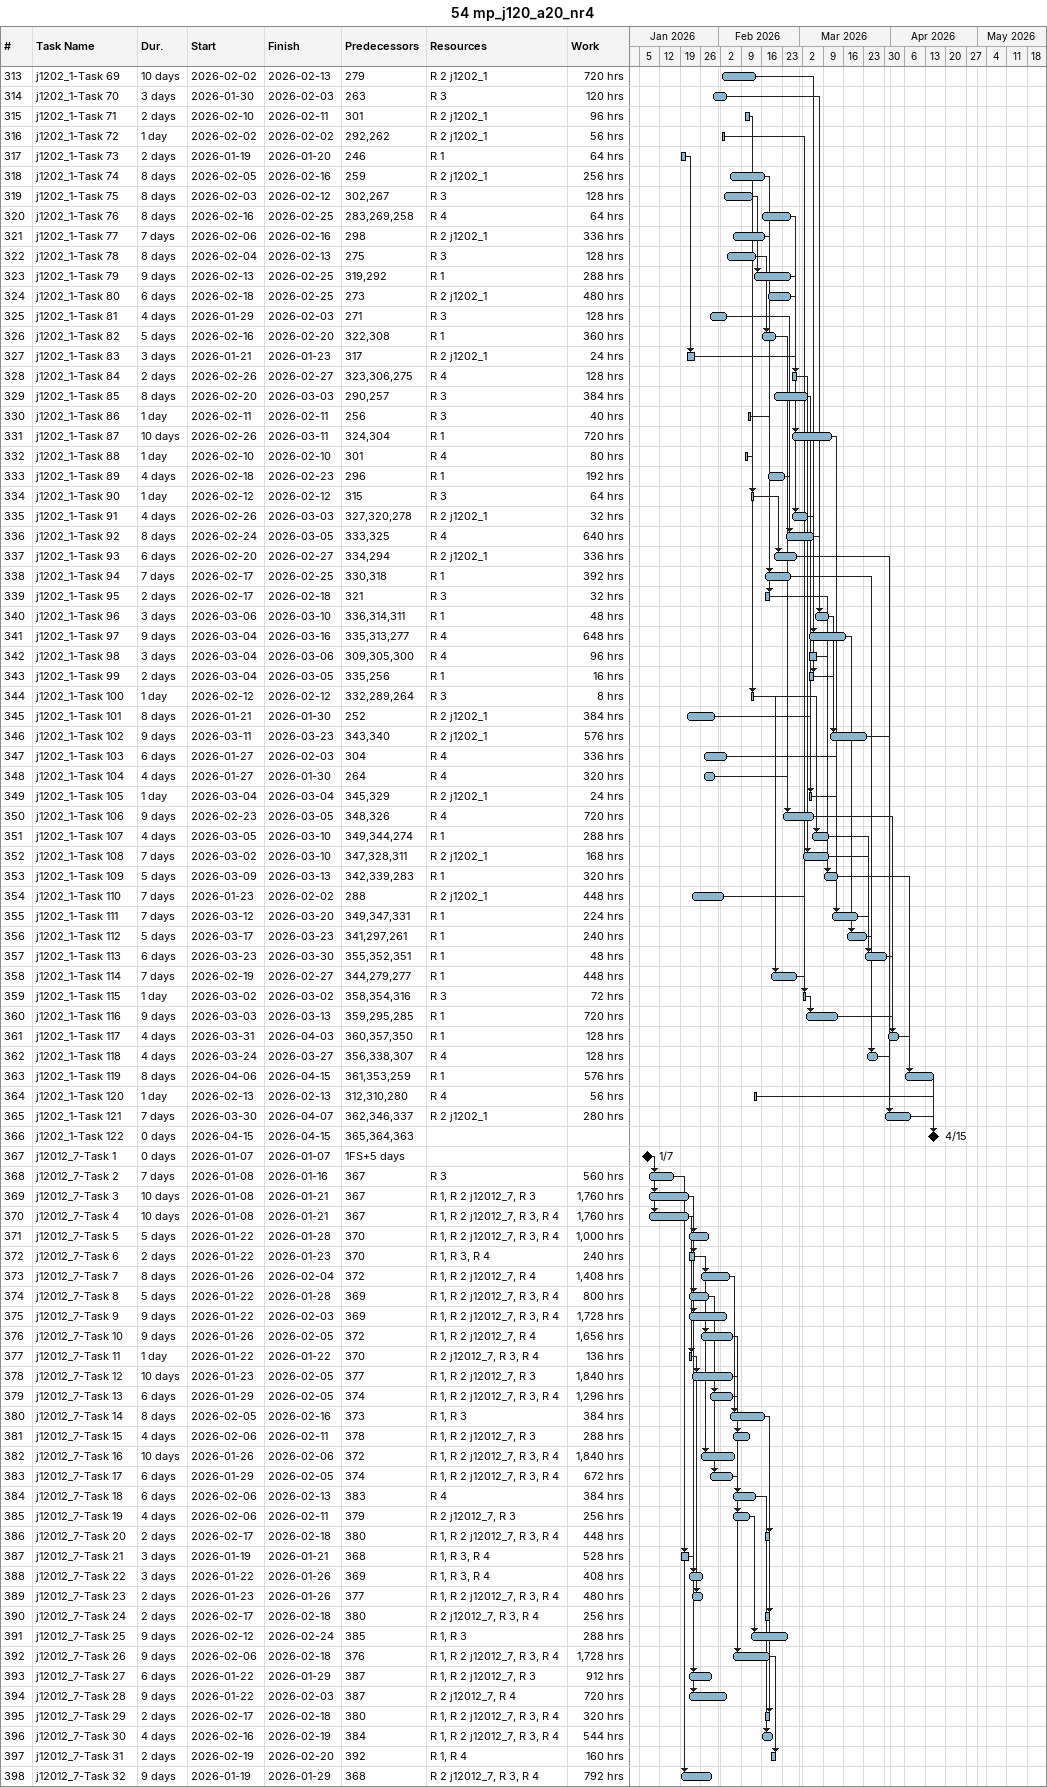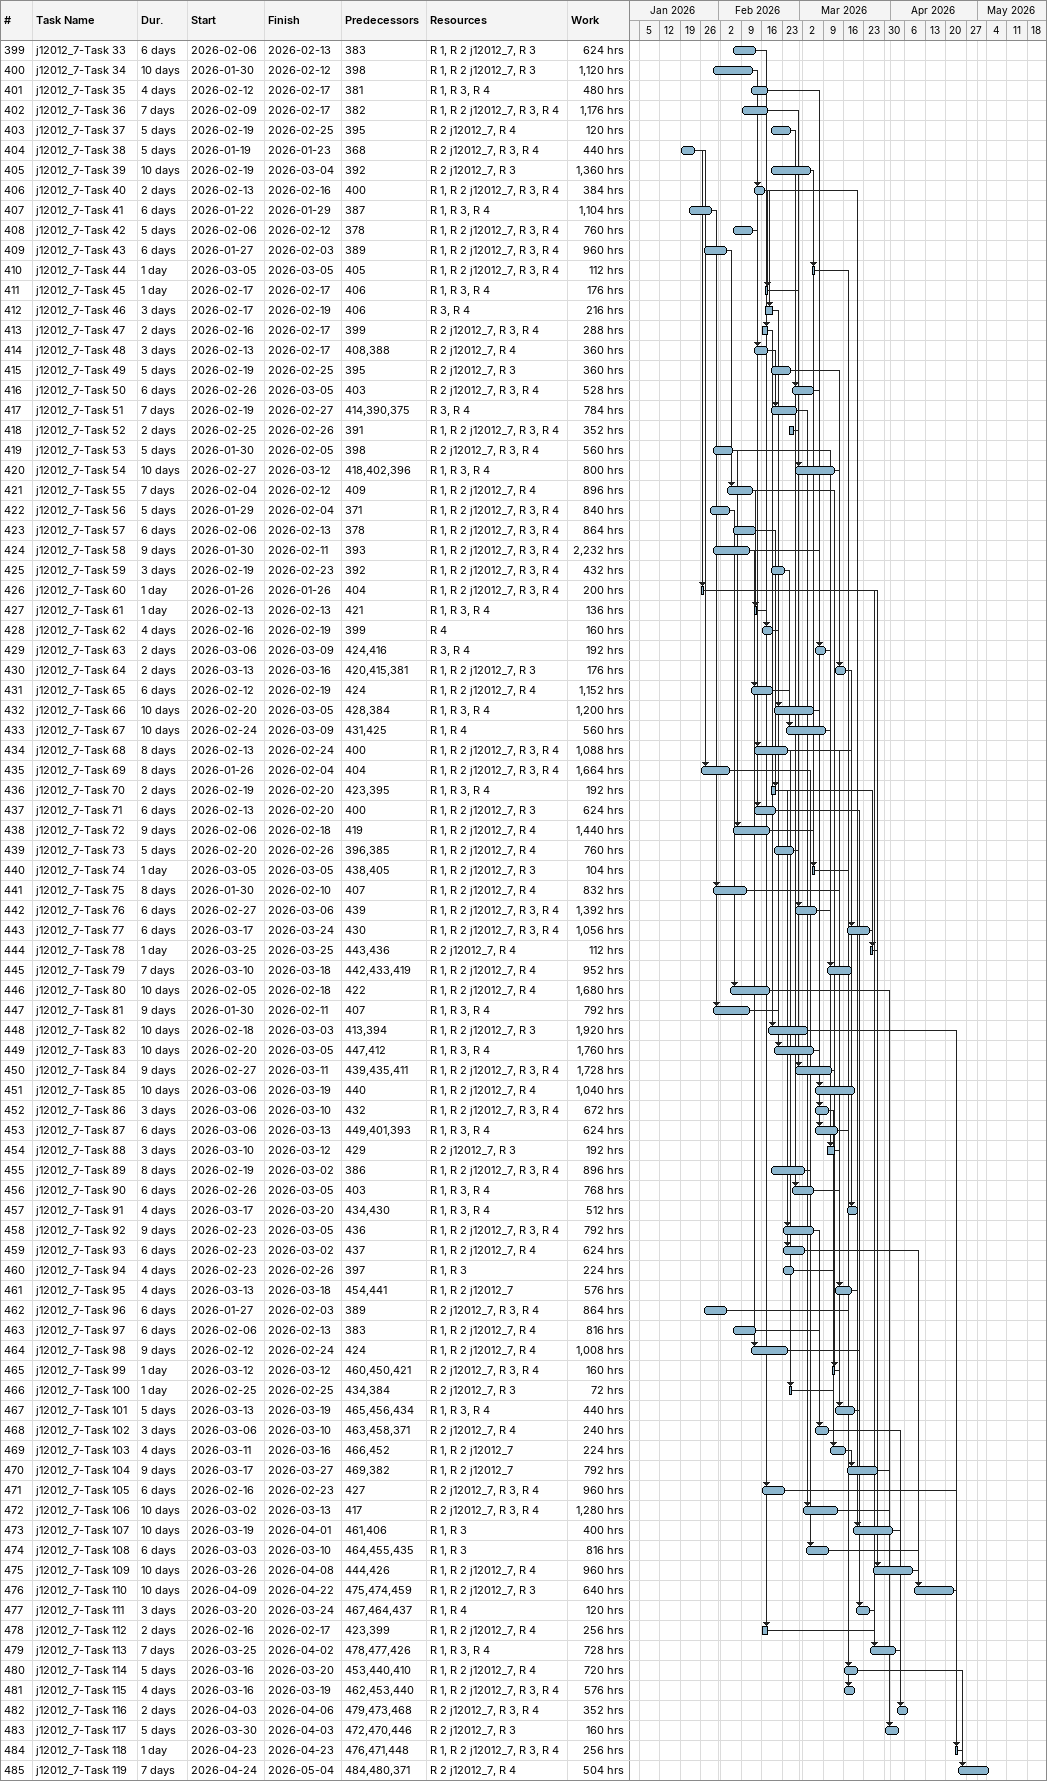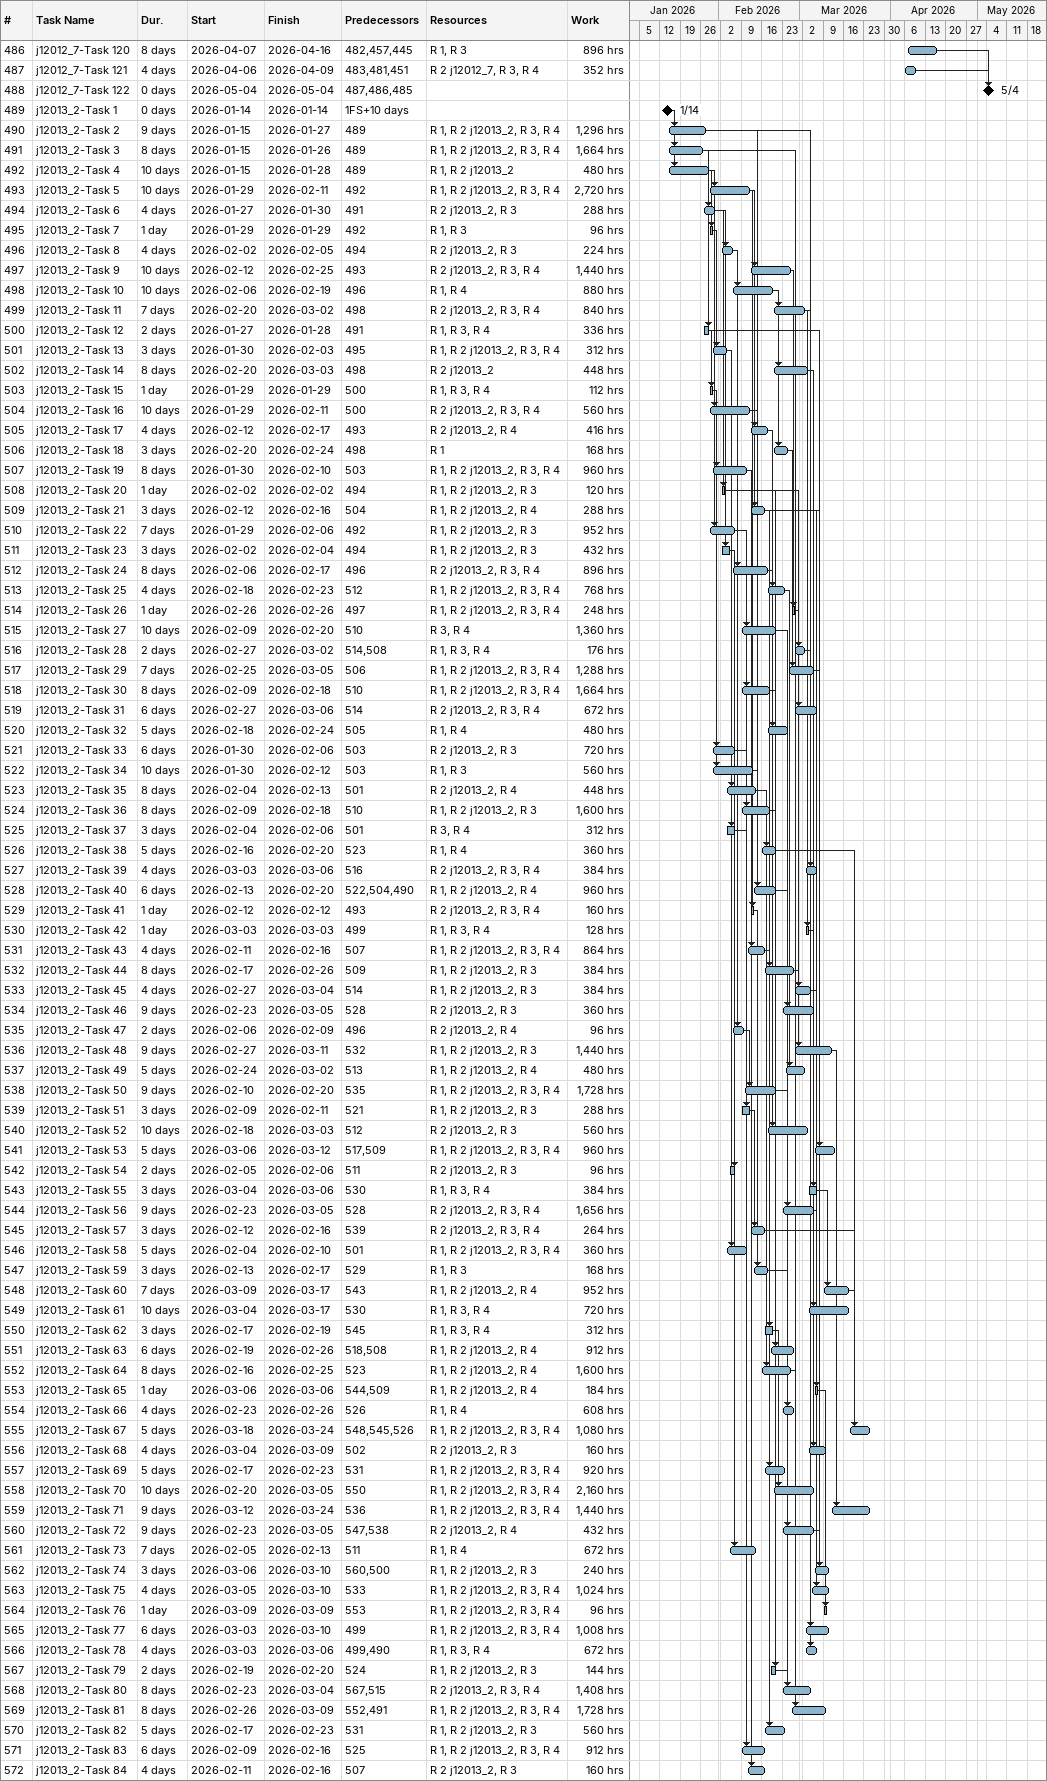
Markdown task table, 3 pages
54 mp_j120_a20_nr4

| ID | Task | Duration | Start | Finish | Predecessors | Resources | Work (h) |
|---|---|---|---|---|---|---|---|
| 313 | j1202_1-Task 69 | 10d | 2026-02-02 | 2026-02-13 | 279 | R 2 j1202_1 | 720 |
| 314 | j1202_1-Task 70 | 3d | 2026-01-30 | 2026-02-03 | 263 | R 3 | 120 |
| 315 | j1202_1-Task 71 | 2d | 2026-02-10 | 2026-02-11 | 301 | R 2 j1202_1 | 96 |
| 316 | j1202_1-Task 72 | 1d | 2026-02-02 | 2026-02-02 | 292, 262 | R 2 j1202_1 | 56 |
| 317 | j1202_1-Task 73 | 2d | 2026-01-19 | 2026-01-20 | 246 | R 1 | 64 |
| 318 | j1202_1-Task 74 | 8d | 2026-02-05 | 2026-02-16 | 259 | R 2 j1202_1 | 256 |
| 319 | j1202_1-Task 75 | 8d | 2026-02-03 | 2026-02-12 | 302, 267 | R 3 | 128 |
| 320 | j1202_1-Task 76 | 8d | 2026-02-16 | 2026-02-25 | 283, 269, 258 | R 4 | 64 |
| 321 | j1202_1-Task 77 | 7d | 2026-02-06 | 2026-02-16 | 298 | R 2 j1202_1 | 336 |
| 322 | j1202_1-Task 78 | 8d | 2026-02-04 | 2026-02-13 | 275 | R 3 | 128 |
| 323 | j1202_1-Task 79 | 9d | 2026-02-13 | 2026-02-25 | 319, 292 | R 1 | 288 |
| 324 | j1202_1-Task 80 | 6d | 2026-02-18 | 2026-02-25 | 273 | R 2 j1202_1 | 480 |
| 325 | j1202_1-Task 81 | 4d | 2026-01-29 | 2026-02-03 | 271 | R 3 | 128 |
| 326 | j1202_1-Task 82 | 5d | 2026-02-16 | 2026-02-20 | 322, 308 | R 1 | 360 |
| 327 | j1202_1-Task 83 | 3d | 2026-01-21 | 2026-01-23 | 317 | R 2 j1202_1 | 24 |
| 328 | j1202_1-Task 84 | 2d | 2026-02-26 | 2026-02-27 | 323, 306, 275 | R 4 | 128 |
| 329 | j1202_1-Task 85 | 8d | 2026-02-20 | 2026-03-03 | 290, 257 | R 3 | 384 |
| 330 | j1202_1-Task 86 | 1d | 2026-02-11 | 2026-02-11 | 256 | R 3 | 40 |
| 331 | j1202_1-Task 87 | 10d | 2026-02-26 | 2026-03-11 | 324, 304 | R 1 | 720 |
| 332 | j1202_1-Task 88 | 1d | 2026-02-10 | 2026-02-10 | 301 | R 4 | 80 |
| 333 | j1202_1-Task 89 | 4d | 2026-02-18 | 2026-02-23 | 296 | R 1 | 192 |
| 334 | j1202_1-Task 90 | 1d | 2026-02-12 | 2026-02-12 | 315 | R 3 | 64 |
| 335 | j1202_1-Task 91 | 4d | 2026-02-26 | 2026-03-03 | 327, 320, 278 | R 2 j1202_1 | 32 |
| 336 | j1202_1-Task 92 | 8d | 2026-02-24 | 2026-03-05 | 333, 325 | R 4 | 640 |
| 337 | j1202_1-Task 93 | 6d | 2026-02-20 | 2026-02-27 | 334, 294 | R 2 j1202_1 | 336 |
| 338 | j1202_1-Task 94 | 7d | 2026-02-17 | 2026-02-25 | 330, 318 | R 1 | 392 |
| 339 | j1202_1-Task 95 | 2d | 2026-02-17 | 2026-02-18 | 321 | R 3 | 32 |
| 340 | j1202_1-Task 96 | 3d | 2026-03-06 | 2026-03-10 | 336, 314, 311 | R 1 | 48 |
| 341 | j1202_1-Task 97 | 9d | 2026-03-04 | 2026-03-16 | 335, 313, 277 | R 4 | 648 |
| 342 | j1202_1-Task 98 | 3d | 2026-03-04 | 2026-03-06 | 309, 305, 300 | R 4 | 96 |
| 343 | j1202_1-Task 99 | 2d | 2026-03-04 | 2026-03-05 | 335, 256 | R 1 | 16 |
| 344 | j1202_1-Task 100 | 1d | 2026-02-12 | 2026-02-12 | 332, 289, 264 | R 3 | 8 |
| 345 | j1202_1-Task 101 | 8d | 2026-01-21 | 2026-01-30 | 252 | R 2 j1202_1 | 384 |
| 346 | j1202_1-Task 102 | 9d | 2026-03-11 | 2026-03-23 | 343, 340 | R 2 j1202_1 | 576 |
| 347 | j1202_1-Task 103 | 6d | 2026-01-27 | 2026-02-03 | 304 | R 4 | 336 |
| 348 | j1202_1-Task 104 | 4d | 2026-01-27 | 2026-01-30 | 264 | R 4 | 320 |
| 349 | j1202_1-Task 105 | 1d | 2026-03-04 | 2026-03-04 | 345, 329 | R 2 j1202_1 | 24 |
| 350 | j1202_1-Task 106 | 9d | 2026-02-23 | 2026-03-05 | 348, 326 | R 4 | 720 |
| 351 | j1202_1-Task 107 | 4d | 2026-03-05 | 2026-03-10 | 349, 344, 274 | R 1 | 288 |
| 352 | j1202_1-Task 108 | 7d | 2026-03-02 | 2026-03-10 | 347, 328, 311 | R 2 j1202_1 | 168 |
| 353 | j1202_1-Task 109 | 5d | 2026-03-09 | 2026-03-13 | 342, 339, 283 | R 1 | 320 |
| 354 | j1202_1-Task 110 | 7d | 2026-01-23 | 2026-02-02 | 288 | R 2 j1202_1 | 448 |
| 355 | j1202_1-Task 111 | 7d | 2026-03-12 | 2026-03-20 | 349, 347, 331 | R 1 | 224 |
| 356 | j1202_1-Task 112 | 5d | 2026-03-17 | 2026-03-23 | 341, 297, 261 | R 1 | 240 |
| 357 | j1202_1-Task 113 | 6d | 2026-03-23 | 2026-03-30 | 355, 352, 351 | R 1 | 48 |
| 358 | j1202_1-Task 114 | 7d | 2026-02-19 | 2026-02-27 | 344, 279, 277 | R 1 | 448 |
| 359 | j1202_1-Task 115 | 1d | 2026-03-02 | 2026-03-02 | 358, 354, 316 | R 3 | 72 |
| 360 | j1202_1-Task 116 | 9d | 2026-03-03 | 2026-03-13 | 359, 295, 285 | R 1 | 720 |
| 361 | j1202_1-Task 117 | 4d | 2026-03-31 | 2026-04-03 | 360, 357, 350 | R 1 | 128 |
| 362 | j1202_1-Task 118 | 4d | 2026-03-24 | 2026-03-27 | 356, 338, 307 | R 4 | 128 |
| 363 | j1202_1-Task 119 | 8d | 2026-04-06 | 2026-04-15 | 361, 353, 259 | R 1 | 576 |
| 364 | j1202_1-Task 120 | 1d | 2026-02-13 | 2026-02-13 | 312, 310, 280 | R 4 | 56 |
| 365 | j1202_1-Task 121 | 7d | 2026-03-30 | 2026-04-07 | 362, 346, 337 | R 2 j1202_1 | 280 |
| 366 | j1202_1-Task 122 | 0d | 2026-04-15 | 2026-04-15 | 365, 364, 363 |  |  |
| 367 | j12012_7-Task 1 | 0d | 2026-01-07 | 2026-01-07 | 1FS+5d |  |  |
| 368 | j12012_7-Task 2 | 7d | 2026-01-08 | 2026-01-16 | 367 | R 3 | 560 |
| 369 | j12012_7-Task 3 | 10d | 2026-01-08 | 2026-01-21 | 367 | R 1, R 2 j12012_7, R 3 | 1760 |
| 370 | j12012_7-Task 4 | 10d | 2026-01-08 | 2026-01-21 | 367 | R 1, R 2 j12012_7, R 3, R 4 | 1760 |
| 371 | j12012_7-Task 5 | 5d | 2026-01-22 | 2026-01-28 | 370 | R 1, R 2 j12012_7, R 3, R 4 | 1000 |
| 372 | j12012_7-Task 6 | 2d | 2026-01-22 | 2026-01-23 | 370 | R 1, R 3, R 4 | 240 |
| 373 | j12012_7-Task 7 | 8d | 2026-01-26 | 2026-02-04 | 372 | R 1, R 2 j12012_7, R 4 | 1408 |
| 374 | j12012_7-Task 8 | 5d | 2026-01-22 | 2026-01-28 | 369 | R 1, R 2 j12012_7, R 3, R 4 | 800 |
| 375 | j12012_7-Task 9 | 9d | 2026-01-22 | 2026-02-03 | 369 | R 1, R 2 j12012_7, R 3, R 4 | 1728 |
| 376 | j12012_7-Task 10 | 9d | 2026-01-26 | 2026-02-05 | 372 | R 1, R 2 j12012_7, R 4 | 1656 |
| 377 | j12012_7-Task 11 | 1d | 2026-01-22 | 2026-01-22 | 370 | R 2 j12012_7, R 3, R 4 | 136 |
| 378 | j12012_7-Task 12 | 10d | 2026-01-23 | 2026-02-05 | 377 | R 1, R 2 j12012_7, R 3 | 1840 |
| 379 | j12012_7-Task 13 | 6d | 2026-01-29 | 2026-02-05 | 374 | R 1, R 2 j12012_7, R 3, R 4 | 1296 |
| 380 | j12012_7-Task 14 | 8d | 2026-02-05 | 2026-02-16 | 373 | R 1, R 3 | 384 |
| 381 | j12012_7-Task 15 | 4d | 2026-02-06 | 2026-02-11 | 378 | R 1, R 2 j12012_7, R 3 | 288 |
| 382 | j12012_7-Task 16 | 10d | 2026-01-26 | 2026-02-06 | 372 | R 1, R 2 j12012_7, R 3, R 4 | 1840 |
| 383 | j12012_7-Task 17 | 6d | 2026-01-29 | 2026-02-05 | 374 | R 1, R 2 j12012_7, R 3, R 4 | 672 |
| 384 | j12012_7-Task 18 | 6d | 2026-02-06 | 2026-02-13 | 383 | R 4 | 384 |
| 385 | j12012_7-Task 19 | 4d | 2026-02-06 | 2026-02-11 | 379 | R 2 j12012_7, R 3 | 256 |
| 386 | j12012_7-Task 20 | 2d | 2026-02-17 | 2026-02-18 | 380 | R 1, R 2 j12012_7, R 3, R 4 | 448 |
| 387 | j12012_7-Task 21 | 3d | 2026-01-19 | 2026-01-21 | 368 | R 1, R 3, R 4 | 528 |
| 388 | j12012_7-Task 22 | 3d | 2026-01-22 | 2026-01-26 | 369 | R 1, R 3, R 4 | 408 |
| 389 | j12012_7-Task 23 | 2d | 2026-01-23 | 2026-01-26 | 377 | R 1, R 2 j12012_7, R 3, R 4 | 480 |
| 390 | j12012_7-Task 24 | 2d | 2026-02-17 | 2026-02-18 | 380 | R 2 j12012_7, R 3, R 4 | 256 |
| 391 | j12012_7-Task 25 | 9d | 2026-02-12 | 2026-02-24 | 385 | R 1, R 3 | 288 |
| 392 | j12012_7-Task 26 | 9d | 2026-02-06 | 2026-02-18 | 376 | R 1, R 2 j12012_7, R 3, R 4 | 1728 |
| 393 | j12012_7-Task 27 | 6d | 2026-01-22 | 2026-01-29 | 387 | R 1, R 2 j12012_7, R 3 | 912 |
| 394 | j12012_7-Task 28 | 9d | 2026-01-22 | 2026-02-03 | 387 | R 2 j12012_7, R 4 | 720 |
| 395 | j12012_7-Task 29 | 2d | 2026-02-17 | 2026-02-18 | 380 | R 1, R 2 j12012_7, R 3, R 4 | 320 |
| 396 | j12012_7-Task 30 | 4d | 2026-02-16 | 2026-02-19 | 384 | R 1, R 2 j12012_7, R 3, R 4 | 544 |
| 397 | j12012_7-Task 31 | 2d | 2026-02-19 | 2026-02-20 | 392 | R 1, R 4 | 160 |
| 398 | j12012_7-Task 32 | 9d | 2026-01-19 | 2026-01-29 | 368 | R 2 j12012_7, R 3, R 4 | 792 |
| 399 | j12012_7-Task 33 | 6d | 2026-02-06 | 2026-02-13 | 383 | R 1, R 2 j12012_7, R 3 | 624 |
| 400 | j12012_7-Task 34 | 10d | 2026-01-30 | 2026-02-12 | 398 | R 1, R 2 j12012_7, R 3 | 1120 |
| 401 | j12012_7-Task 35 | 4d | 2026-02-12 | 2026-02-17 | 381 | R 1, R 3, R 4 | 480 |
| 402 | j12012_7-Task 36 | 7d | 2026-02-09 | 2026-02-17 | 382 | R 1, R 2 j12012_7, R 3, R 4 | 1176 |
| 403 | j12012_7-Task 37 | 5d | 2026-02-19 | 2026-02-25 | 395 | R 2 j12012_7, R 4 | 120 |
| 404 | j12012_7-Task 38 | 5d | 2026-01-19 | 2026-01-23 | 368 | R 2 j12012_7, R 3, R 4 | 440 |
| 405 | j12012_7-Task 39 | 10d | 2026-02-19 | 2026-03-04 | 392 | R 2 j12012_7, R 3 | 1360 |
| 406 | j12012_7-Task 40 | 2d | 2026-02-13 | 2026-02-16 | 400 | R 1, R 2 j12012_7, R 3, R 4 | 384 |
| 407 | j12012_7-Task 41 | 6d | 2026-01-22 | 2026-01-29 | 387 | R 1, R 3, R 4 | 1104 |
| 408 | j12012_7-Task 42 | 5d | 2026-02-06 | 2026-02-12 | 378 | R 1, R 2 j12012_7, R 3, R 4 | 760 |
| 409 | j12012_7-Task 43 | 6d | 2026-01-27 | 2026-02-03 | 389 | R 1, R 2 j12012_7, R 3, R 4 | 960 |
| 410 | j12012_7-Task 44 | 1d | 2026-03-05 | 2026-03-05 | 405 | R 1, R 2 j12012_7, R 3, R 4 | 112 |
| 411 | j12012_7-Task 45 | 1d | 2026-02-17 | 2026-02-17 | 406 | R 1, R 3, R 4 | 176 |
| 412 | j12012_7-Task 46 | 3d | 2026-02-17 | 2026-02-19 | 406 | R 3, R 4 | 216 |
| 413 | j12012_7-Task 47 | 2d | 2026-02-16 | 2026-02-17 | 399 | R 2 j12012_7, R 3, R 4 | 288 |
| 414 | j12012_7-Task 48 | 3d | 2026-02-13 | 2026-02-17 | 408, 388 | R 2 j12012_7, R 4 | 360 |
| 415 | j12012_7-Task 49 | 5d | 2026-02-19 | 2026-02-25 | 395 | R 2 j12012_7, R 3 | 360 |
| 416 | j12012_7-Task 50 | 6d | 2026-02-26 | 2026-03-05 | 403 | R 2 j12012_7, R 3, R 4 | 528 |
| 417 | j12012_7-Task 51 | 7d | 2026-02-19 | 2026-02-27 | 414, 390, 375 | R 3, R 4 | 784 |
| 418 | j12012_7-Task 52 | 2d | 2026-02-25 | 2026-02-26 | 391 | R 1, R 2 j12012_7, R 3, R 4 | 352 |
| 419 | j12012_7-Task 53 | 5d | 2026-01-30 | 2026-02-05 | 398 | R 2 j12012_7, R 3, R 4 | 560 |
| 420 | j12012_7-Task 54 | 10d | 2026-02-27 | 2026-03-12 | 418, 402, 396 | R 1, R 3, R 4 | 800 |
| 421 | j12012_7-Task 55 | 7d | 2026-02-04 | 2026-02-12 | 409 | R 1, R 2 j12012_7, R 4 | 896 |
| 422 | j12012_7-Task 56 | 5d | 2026-01-29 | 2026-02-04 | 371 | R 1, R 2 j12012_7, R 3, R 4 | 840 |
| 423 | j12012_7-Task 57 | 6d | 2026-02-06 | 2026-02-13 | 378 | R 1, R 2 j12012_7, R 3, R 4 | 864 |
| 424 | j12012_7-Task 58 | 9d | 2026-01-30 | 2026-02-11 | 393 | R 1, R 2 j12012_7, R 3, R 4 | 2232 |
| 425 | j12012_7-Task 59 | 3d | 2026-02-19 | 2026-02-23 | 392 | R 1, R 2 j12012_7, R 3, R 4 | 432 |
| 426 | j12012_7-Task 60 | 1d | 2026-01-26 | 2026-01-26 | 404 | R 1, R 2 j12012_7, R 3, R 4 | 200 |
| 427 | j12012_7-Task 61 | 1d | 2026-02-13 | 2026-02-13 | 421 | R 1, R 3, R 4 | 136 |
| 428 | j12012_7-Task 62 | 4d | 2026-02-16 | 2026-02-19 | 399 | R 4 | 160 |
| 429 | j12012_7-Task 63 | 2d | 2026-03-06 | 2026-03-09 | 424, 416 | R 3, R 4 | 192 |
| 430 | j12012_7-Task 64 | 2d | 2026-03-13 | 2026-03-16 | 420, 415, 381 | R 1, R 2 j12012_7, R 3 | 176 |
| 431 | j12012_7-Task 65 | 6d | 2026-02-12 | 2026-02-19 | 424 | R 1, R 2 j12012_7, R 4 | 1152 |
| 432 | j12012_7-Task 66 | 10d | 2026-02-20 | 2026-03-05 | 428, 384 | R 1, R 3, R 4 | 1200 |
| 433 | j12012_7-Task 67 | 10d | 2026-02-24 | 2026-03-09 | 431, 425 | R 1, R 4 | 560 |
| 434 | j12012_7-Task 68 | 8d | 2026-02-13 | 2026-02-24 | 400 | R 1, R 2 j12012_7, R 3, R 4 | 1088 |
| 435 | j12012_7-Task 69 | 8d | 2026-01-26 | 2026-02-04 | 404 | R 1, R 2 j12012_7, R 3, R 4 | 1664 |
| 436 | j12012_7-Task 70 | 2d | 2026-02-19 | 2026-02-20 | 423, 395 | R 1, R 3, R 4 | 192 |
| 437 | j12012_7-Task 71 | 6d | 2026-02-13 | 2026-02-20 | 400 | R 1, R 2 j12012_7, R 3 | 624 |
| 438 | j12012_7-Task 72 | 9d | 2026-02-06 | 2026-02-18 | 419 | R 1, R 2 j12012_7, R 4 | 1440 |
| 439 | j12012_7-Task 73 | 5d | 2026-02-20 | 2026-02-26 | 396, 385 | R 1, R 2 j12012_7, R 4 | 760 |
| 440 | j12012_7-Task 74 | 1d | 2026-03-05 | 2026-03-05 | 438, 405 | R 1, R 2 j12012_7, R 3 | 104 |
| 441 | j12012_7-Task 75 | 8d | 2026-01-30 | 2026-02-10 | 407 | R 1, R 2 j12012_7, R 4 | 832 |
| 442 | j12012_7-Task 76 | 6d | 2026-02-27 | 2026-03-06 | 439 | R 1, R 2 j12012_7, R 3, R 4 | 1392 |
| 443 | j12012_7-Task 77 | 6d | 2026-03-17 | 2026-03-24 | 430 | R 1, R 2 j12012_7, R 3, R 4 | 1056 |
| 444 | j12012_7-Task 78 | 1d | 2026-03-25 | 2026-03-25 | 443, 436 | R 2 j12012_7, R 4 | 112 |
| 445 | j12012_7-Task 79 | 7d | 2026-03-10 | 2026-03-18 | 442, 433, 419 | R 1, R 2 j12012_7, R 4 | 952 |
| 446 | j12012_7-Task 80 | 10d | 2026-02-05 | 2026-02-18 | 422 | R 1, R 2 j12012_7, R 4 | 1680 |
| 447 | j12012_7-Task 81 | 9d | 2026-01-30 | 2026-02-11 | 407 | R 1, R 3, R 4 | 792 |
| 448 | j12012_7-Task 82 | 10d | 2026-02-18 | 2026-03-03 | 413, 394 | R 1, R 2 j12012_7, R 3 | 1920 |
| 449 | j12012_7-Task 83 | 10d | 2026-02-20 | 2026-03-05 | 447, 412 | R 1, R 3, R 4 | 1760 |
| 450 | j12012_7-Task 84 | 9d | 2026-02-27 | 2026-03-11 | 439, 435, 411 | R 1, R 2 j12012_7, R 3, R 4 | 1728 |
| 451 | j12012_7-Task 85 | 10d | 2026-03-06 | 2026-03-19 | 440 | R 1, R 2 j12012_7, R 4 | 1040 |
| 452 | j12012_7-Task 86 | 3d | 2026-03-06 | 2026-03-10 | 432 | R 1, R 2 j12012_7, R 3, R 4 | 672 |
| 453 | j12012_7-Task 87 | 6d | 2026-03-06 | 2026-03-13 | 449, 401, 393 | R 1, R 3, R 4 | 624 |
| 454 | j12012_7-Task 88 | 3d | 2026-03-10 | 2026-03-12 | 429 | R 2 j12012_7, R 3 | 192 |
| 455 | j12012_7-Task 89 | 8d | 2026-02-19 | 2026-03-02 | 386 | R 1, R 2 j12012_7, R 3, R 4 | 896 |
| 456 | j12012_7-Task 90 | 6d | 2026-02-26 | 2026-03-05 | 403 | R 1, R 3, R 4 | 768 |
| 457 | j12012_7-Task 91 | 4d | 2026-03-17 | 2026-03-20 | 434, 430 | R 1, R 3, R 4 | 512 |
| 458 | j12012_7-Task 92 | 9d | 2026-02-23 | 2026-03-05 | 436 | R 1, R 2 j12012_7, R 3, R 4 | 792 |
| 459 | j12012_7-Task 93 | 6d | 2026-02-23 | 2026-03-02 | 437 | R 1, R 2 j12012_7, R 4 | 624 |
| 460 | j12012_7-Task 94 | 4d | 2026-02-23 | 2026-02-26 | 397 | R 1, R 3 | 224 |
| 461 | j12012_7-Task 95 | 4d | 2026-03-13 | 2026-03-18 | 454, 441 | R 1, R 2 j12012_7 | 576 |
| 462 | j12012_7-Task 96 | 6d | 2026-01-27 | 2026-02-03 | 389 | R 2 j12012_7, R 3, R 4 | 864 |
| 463 | j12012_7-Task 97 | 6d | 2026-02-06 | 2026-02-13 | 383 | R 1, R 2 j12012_7, R 4 | 816 |
| 464 | j12012_7-Task 98 | 9d | 2026-02-12 | 2026-02-24 | 424 | R 1, R 2 j12012_7, R 4 | 1008 |
| 465 | j12012_7-Task 99 | 1d | 2026-03-12 | 2026-03-12 | 460, 450, 421 | R 2 j12012_7, R 3, R 4 | 160 |
| 466 | j12012_7-Task 100 | 1d | 2026-02-25 | 2026-02-25 | 434, 384 | R 2 j12012_7, R 3 | 72 |
| 467 | j12012_7-Task 101 | 5d | 2026-03-13 | 2026-03-19 | 465, 456, 434 | R 1, R 3, R 4 | 440 |
| 468 | j12012_7-Task 102 | 3d | 2026-03-06 | 2026-03-10 | 463, 458, 371 | R 2 j12012_7, R 4 | 240 |
| 469 | j12012_7-Task 103 | 4d | 2026-03-11 | 2026-03-16 | 466, 452 | R 1, R 2 j12012_7 | 224 |
| 470 | j12012_7-Task 104 | 9d | 2026-03-17 | 2026-03-27 | 469, 382 | R 1, R 2 j12012_7 | 792 |
| 471 | j12012_7-Task 105 | 6d | 2026-02-16 | 2026-02-23 | 427 | R 2 j12012_7, R 3, R 4 | 960 |
| 472 | j12012_7-Task 106 | 10d | 2026-03-02 | 2026-03-13 | 417 | R 2 j12012_7, R 3, R 4 | 1280 |
| 473 | j12012_7-Task 107 | 10d | 2026-03-19 | 2026-04-01 | 461, 406 | R 1, R 3 | 400 |
| 474 | j12012_7-Task 108 | 6d | 2026-03-03 | 2026-03-10 | 464, 455, 435 | R 1, R 3 | 816 |
| 475 | j12012_7-Task 109 | 10d | 2026-03-26 | 2026-04-08 | 444, 426 | R 1, R 2 j12012_7, R 4 | 960 |
| 476 | j12012_7-Task 110 | 10d | 2026-04-09 | 2026-04-22 | 475, 474, 459 | R 1, R 2 j12012_7, R 3 | 640 |
| 477 | j12012_7-Task 111 | 3d | 2026-03-20 | 2026-03-24 | 467, 464, 437 | R 1, R 4 | 120 |
| 478 | j12012_7-Task 112 | 2d | 2026-02-16 | 2026-02-17 | 423, 399 | R 1, R 2 j12012_7, R 4 | 256 |
| 479 | j12012_7-Task 113 | 7d | 2026-03-25 | 2026-04-02 | 478, 477, 426 | R 1, R 3, R 4 | 728 |
| 480 | j12012_7-Task 114 | 5d | 2026-03-16 | 2026-03-20 | 453, 440, 410 | R 1, R 2 j12012_7, R 4 | 720 |
| 481 | j12012_7-Task 115 | 4d | 2026-03-16 | 2026-03-19 | 462, 453, 440 | R 1, R 2 j12012_7, R 3, R 4 | 576 |
| 482 | j12012_7-Task 116 | 2d | 2026-04-03 | 2026-04-06 | 479, 473, 468 | R 2 j12012_7, R 3, R 4 | 352 |
| 483 | j12012_7-Task 117 | 5d | 2026-03-30 | 2026-04-03 | 472, 470, 446 | R 2 j12012_7, R 3 | 160 |
| 484 | j12012_7-Task 118 | 1d | 2026-04-23 | 2026-04-23 | 476, 471, 448 | R 1, R 2 j12012_7, R 3, R 4 | 256 |
| 485 | j12012_7-Task 119 | 7d | 2026-04-24 | 2026-05-04 | 484, 480, 371 | R 2 j12012_7, R 4 | 504 |
| 486 | j12012_7-Task 120 | 8d | 2026-04-07 | 2026-04-16 | 482, 457, 445 | R 1, R 3 | 896 |
| 487 | j12012_7-Task 121 | 4d | 2026-04-06 | 2026-04-09 | 483, 481, 451 | R 2 j12012_7, R 3, R 4 | 352 |
| 488 | j12012_7-Task 122 | 0d | 2026-05-04 | 2026-05-04 | 487, 486, 485 |  |  |
| 489 | j12013_2-Task 1 | 0d | 2026-01-14 | 2026-01-14 | 1FS+10d |  |  |
| 490 | j12013_2-Task 2 | 9d | 2026-01-15 | 2026-01-27 | 489 | R 1, R 2 j12013_2, R 3, R 4 | 1296 |
| 491 | j12013_2-Task 3 | 8d | 2026-01-15 | 2026-01-26 | 489 | R 1, R 2 j12013_2, R 3, R 4 | 1664 |
| 492 | j12013_2-Task 4 | 10d | 2026-01-15 | 2026-01-28 | 489 | R 1, R 2 j12013_2 | 480 |
| 493 | j12013_2-Task 5 | 10d | 2026-01-29 | 2026-02-11 | 492 | R 1, R 2 j12013_2, R 3, R 4 | 2720 |
| 494 | j12013_2-Task 6 | 4d | 2026-01-27 | 2026-01-30 | 491 | R 2 j12013_2, R 3 | 288 |
| 495 | j12013_2-Task 7 | 1d | 2026-01-29 | 2026-01-29 | 492 | R 1, R 3 | 96 |
| 496 | j12013_2-Task 8 | 4d | 2026-02-02 | 2026-02-05 | 494 | R 2 j12013_2, R 3 | 224 |
| 497 | j12013_2-Task 9 | 10d | 2026-02-12 | 2026-02-25 | 493 | R 2 j12013_2, R 3, R 4 | 1440 |
| 498 | j12013_2-Task 10 | 10d | 2026-02-06 | 2026-02-19 | 496 | R 1, R 4 | 880 |
| 499 | j12013_2-Task 11 | 7d | 2026-02-20 | 2026-03-02 | 498 | R 2 j12013_2, R 3, R 4 | 840 |
| 500 | j12013_2-Task 12 | 2d | 2026-01-27 | 2026-01-28 | 491 | R 1, R 3, R 4 | 336 |
| 501 | j12013_2-Task 13 | 3d | 2026-01-30 | 2026-02-03 | 495 | R 1, R 2 j12013_2, R 3, R 4 | 312 |
| 502 | j12013_2-Task 14 | 8d | 2026-02-20 | 2026-03-03 | 498 | R 2 j12013_2 | 448 |
| 503 | j12013_2-Task 15 | 1d | 2026-01-29 | 2026-01-29 | 500 | R 1, R 3, R 4 | 112 |
| 504 | j12013_2-Task 16 | 10d | 2026-01-29 | 2026-02-11 | 500 | R 2 j12013_2, R 3, R 4 | 560 |
| 505 | j12013_2-Task 17 | 4d | 2026-02-12 | 2026-02-17 | 493 | R 2 j12013_2, R 4 | 416 |
| 506 | j12013_2-Task 18 | 3d | 2026-02-20 | 2026-02-24 | 498 | R 1 | 168 |
| 507 | j12013_2-Task 19 | 8d | 2026-01-30 | 2026-02-10 | 503 | R 1, R 2 j12013_2, R 3, R 4 | 960 |
| 508 | j12013_2-Task 20 | 1d | 2026-02-02 | 2026-02-02 | 494 | R 1, R 2 j12013_2, R 3 | 120 |
| 509 | j12013_2-Task 21 | 3d | 2026-02-12 | 2026-02-16 | 504 | R 1, R 2 j12013_2, R 4 | 288 |
| 510 | j12013_2-Task 22 | 7d | 2026-01-29 | 2026-02-06 | 492 | R 1, R 2 j12013_2, R 3 | 952 |
| 511 | j12013_2-Task 23 | 3d | 2026-02-02 | 2026-02-04 | 494 | R 1, R 2 j12013_2, R 3 | 432 |
| 512 | j12013_2-Task 24 | 8d | 2026-02-06 | 2026-02-17 | 496 | R 2 j12013_2, R 3, R 4 | 896 |
| 513 | j12013_2-Task 25 | 4d | 2026-02-18 | 2026-02-23 | 512 | R 1, R 2 j12013_2, R 3, R 4 | 768 |
| 514 | j12013_2-Task 26 | 1d | 2026-02-26 | 2026-02-26 | 497 | R 1, R 2 j12013_2, R 3, R 4 | 248 |
| 515 | j12013_2-Task 27 | 10d | 2026-02-09 | 2026-02-20 | 510 | R 3, R 4 | 1360 |
| 516 | j12013_2-Task 28 | 2d | 2026-02-27 | 2026-03-02 | 514, 508 | R 1, R 3, R 4 | 176 |
| 517 | j12013_2-Task 29 | 7d | 2026-02-25 | 2026-03-05 | 506 | R 1, R 2 j12013_2, R 3, R 4 | 1288 |
| 518 | j12013_2-Task 30 | 8d | 2026-02-09 | 2026-02-18 | 510 | R 1, R 2 j12013_2, R 3, R 4 | 1664 |
| 519 | j12013_2-Task 31 | 6d | 2026-02-27 | 2026-03-06 | 514 | R 2 j12013_2, R 3, R 4 | 672 |
| 520 | j12013_2-Task 32 | 5d | 2026-02-18 | 2026-02-24 | 505 | R 1, R 4 | 480 |
| 521 | j12013_2-Task 33 | 6d | 2026-01-30 | 2026-02-06 | 503 | R 2 j12013_2, R 3 | 720 |
| 522 | j12013_2-Task 34 | 10d | 2026-01-30 | 2026-02-12 | 503 | R 1, R 3 | 560 |
| 523 | j12013_2-Task 35 | 8d | 2026-02-04 | 2026-02-13 | 501 | R 2 j12013_2, R 4 | 448 |
| 524 | j12013_2-Task 36 | 8d | 2026-02-09 | 2026-02-18 | 510 | R 1, R 2 j12013_2, R 3 | 1600 |
| 525 | j12013_2-Task 37 | 3d | 2026-02-04 | 2026-02-06 | 501 | R 3, R 4 | 312 |
| 526 | j12013_2-Task 38 | 5d | 2026-02-16 | 2026-02-20 | 523 | R 1, R 4 | 360 |
| 527 | j12013_2-Task 39 | 4d | 2026-03-03 | 2026-03-06 | 516 | R 2 j12013_2, R 3, R 4 | 384 |
| 528 | j12013_2-Task 40 | 6d | 2026-02-13 | 2026-02-20 | 522, 504, 490 | R 1, R 2 j12013_2, R 4 | 960 |
| 529 | j12013_2-Task 41 | 1d | 2026-02-12 | 2026-02-12 | 493 | R 2 j12013_2, R 3, R 4 | 160 |
| 530 | j12013_2-Task 42 | 1d | 2026-03-03 | 2026-03-03 | 499 | R 1, R 3, R 4 | 128 |
| 531 | j12013_2-Task 43 | 4d | 2026-02-11 | 2026-02-16 | 507 | R 1, R 2 j12013_2, R 3, R 4 | 864 |
| 532 | j12013_2-Task 44 | 8d | 2026-02-17 | 2026-02-26 | 509 | R 1, R 2 j12013_2, R 3 | 384 |
| 533 | j12013_2-Task 45 | 4d | 2026-02-27 | 2026-03-04 | 514 | R 1, R 2 j12013_2, R 3 | 384 |
| 534 | j12013_2-Task 46 | 9d | 2026-02-23 | 2026-03-05 | 528 | R 2 j12013_2, R 3 | 360 |
| 535 | j12013_2-Task 47 | 2d | 2026-02-06 | 2026-02-09 | 496 | R 2 j12013_2, R 4 | 96 |
| 536 | j12013_2-Task 48 | 9d | 2026-02-27 | 2026-03-11 | 532 | R 1, R 2 j12013_2, R 3 | 1440 |
| 537 | j12013_2-Task 49 | 5d | 2026-02-24 | 2026-03-02 | 513 | R 1, R 2 j12013_2, R 4 | 480 |
| 538 | j12013_2-Task 50 | 9d | 2026-02-10 | 2026-02-20 | 535 | R 1, R 2 j12013_2, R 3, R 4 | 1728 |
| 539 | j12013_2-Task 51 | 3d | 2026-02-09 | 2026-02-11 | 521 | R 1, R 2 j12013_2, R 3 | 288 |
| 540 | j12013_2-Task 52 | 10d | 2026-02-18 | 2026-03-03 | 512 | R 2 j12013_2, R 3 | 560 |
| 541 | j12013_2-Task 53 | 5d | 2026-03-06 | 2026-03-12 | 517, 509 | R 1, R 2 j12013_2, R 3, R 4 | 960 |
| 542 | j12013_2-Task 54 | 2d | 2026-02-05 | 2026-02-06 | 511 | R 2 j12013_2, R 3 | 96 |
| 543 | j12013_2-Task 55 | 3d | 2026-03-04 | 2026-03-06 | 530 | R 1, R 3, R 4 | 384 |
| 544 | j12013_2-Task 56 | 9d | 2026-02-23 | 2026-03-05 | 528 | R 2 j12013_2, R 3, R 4 | 1656 |
| 545 | j12013_2-Task 57 | 3d | 2026-02-12 | 2026-02-16 | 539 | R 2 j12013_2, R 3, R 4 | 264 |
| 546 | j12013_2-Task 58 | 5d | 2026-02-04 | 2026-02-10 | 501 | R 1, R 2 j12013_2, R 3, R 4 | 360 |
| 547 | j12013_2-Task 59 | 3d | 2026-02-13 | 2026-02-17 | 529 | R 1, R 3 | 168 |
| 548 | j12013_2-Task 60 | 7d | 2026-03-09 | 2026-03-17 | 543 | R 1, R 2 j12013_2, R 4 | 952 |
| 549 | j12013_2-Task 61 | 10d | 2026-03-04 | 2026-03-17 | 530 | R 1, R 3, R 4 | 720 |
| 550 | j12013_2-Task 62 | 3d | 2026-02-17 | 2026-02-19 | 545 | R 1, R 3, R 4 | 312 |
| 551 | j12013_2-Task 63 | 6d | 2026-02-19 | 2026-02-26 | 518, 508 | R 1, R 2 j12013_2, R 4 | 912 |
| 552 | j12013_2-Task 64 | 8d | 2026-02-16 | 2026-02-25 | 523 | R 1, R 2 j12013_2, R 4 | 1600 |
| 553 | j12013_2-Task 65 | 1d | 2026-03-06 | 2026-03-06 | 544, 509 | R 1, R 2 j12013_2, R 4 | 184 |
| 554 | j12013_2-Task 66 | 4d | 2026-02-23 | 2026-02-26 | 526 | R 1, R 4 | 608 |
| 555 | j12013_2-Task 67 | 5d | 2026-03-18 | 2026-03-24 | 548, 545, 526 | R 1, R 2 j12013_2, R 3, R 4 | 1080 |
| 556 | j12013_2-Task 68 | 4d | 2026-03-04 | 2026-03-09 | 502 | R 2 j12013_2, R 3 | 160 |
| 557 | j12013_2-Task 69 | 5d | 2026-02-17 | 2026-02-23 | 531 | R 1, R 2 j12013_2, R 3, R 4 | 920 |
| 558 | j12013_2-Task 70 | 10d | 2026-02-20 | 2026-03-05 | 550 | R 1, R 2 j12013_2, R 3, R 4 | 2160 |
| 559 | j12013_2-Task 71 | 9d | 2026-03-12 | 2026-03-24 | 536 | R 1, R 2 j12013_2, R 3, R 4 | 1440 |
| 560 | j12013_2-Task 72 | 9d | 2026-02-23 | 2026-03-05 | 547, 538 | R 2 j12013_2, R 4 | 432 |
| 561 | j12013_2-Task 73 | 7d | 2026-02-05 | 2026-02-13 | 511 | R 1, R 4 | 672 |
| 562 | j12013_2-Task 74 | 3d | 2026-03-06 | 2026-03-10 | 560, 500 | R 1, R 2 j12013_2, R 3 | 240 |
| 563 | j12013_2-Task 75 | 4d | 2026-03-05 | 2026-03-10 | 533 | R 1, R 2 j12013_2, R 3, R 4 | 1024 |
| 564 | j12013_2-Task 76 | 1d | 2026-03-09 | 2026-03-09 | 553 | R 1, R 2 j12013_2, R 3, R 4 | 96 |
| 565 | j12013_2-Task 77 | 6d | 2026-03-03 | 2026-03-10 | 499 | R 1, R 2 j12013_2, R 3, R 4 | 1008 |
| 566 | j12013_2-Task 78 | 4d | 2026-03-03 | 2026-03-06 | 499, 490 | R 1, R 3, R 4 | 672 |
| 567 | j12013_2-Task 79 | 2d | 2026-02-19 | 2026-02-20 | 524 | R 1, R 2 j12013_2, R 3 | 144 |
| 568 | j12013_2-Task 80 | 8d | 2026-02-23 | 2026-03-04 | 567, 515 | R 2 j12013_2, R 3, R 4 | 1408 |
| 569 | j12013_2-Task 81 | 8d | 2026-02-26 | 2026-03-09 | 552, 491 | R 1, R 2 j12013_2, R 3, R 4 | 1728 |
| 570 | j12013_2-Task 82 | 5d | 2026-02-17 | 2026-02-23 | 531 | R 1, R 2 j12013_2, R 3 | 560 |
| 571 | j12013_2-Task 83 | 6d | 2026-02-09 | 2026-02-16 | 525 | R 1, R 2 j12013_2, R 3, R 4 | 912 |
| 572 | j12013_2-Task 84 | 4d | 2026-02-11 | 2026-02-16 | 507 | R 2 j12013_2, R 3 | 160 |
